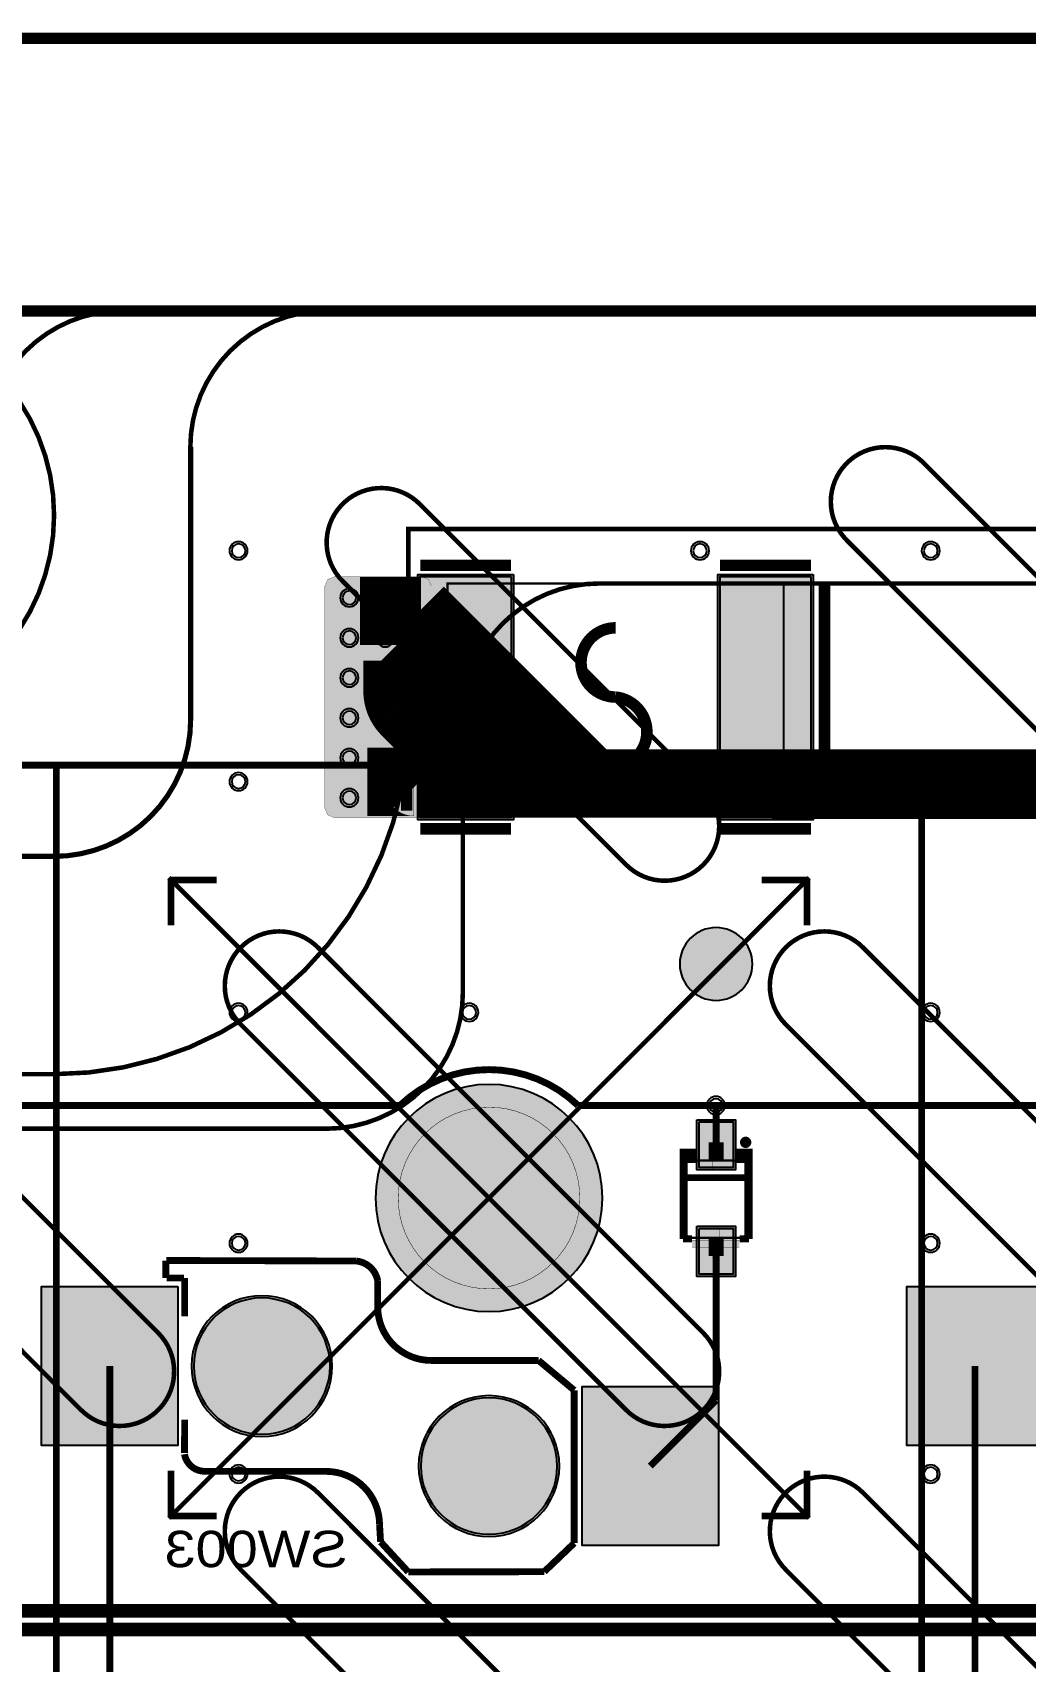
# Model space of a CAD drawing. Header units: millimetres. Extents: x -3 to 238, y -92 to 6.
# Drawn here: x 56.63 to 78.49, y -29.72 to 6.12 of the extents above; entities that cross this region are included whole.
import ezdxf
from ezdxf.enums import TextEntityAlignment as Align

# ---------------------------------------------------------------- set-up
doc = ezdxf.new("R2010")
doc.units = ezdxf.units.MM
doc.header["$MEASUREMENT"] = 0
for name, color, linetype, true_color in [('Board-Outline-Layer', 7, 'Continuous', 0xff00ff), ('Bottom-Layer', 7, 'Continuous', 0x0000ff), ('Bottom-Paste-Mask-Layer', 7, 'Continuous', 0x800000), ('Bottom-Silkscreen-Layer', 7, 'Continuous', 0x66cc33), ('Bottom-Solder-Mask-Layer', 7, 'Continuous', 0xaa00ff), ('Component-Marking-Layer', 7, 'Continuous', 0x66ffcc), ('Component-Shape-Layer', 7, 'Continuous', 0x00cccc), ('Document-Layer', 7, 'Continuous', 0xffffff), ('F.Adhes', 7, 'Continuous', 0x9069e9), ('Hole-Layer', 7, 'Continuous', 0x222222), ('Multi-Layer', 7, 'Continuous', 0xc0c0c0), ('Pin-Floating-Layer', 7, 'Continuous', 0xff99ff), ('Pin-Soldering-Layer', 7, 'Continuous', 0xcc9999), ('Top-Layer', 7, 'Continuous', 0xff0000), ('Top-Paste-Mask-Layer', 7, 'Continuous', 0x808080), ('Top-Solder-Mask-Layer', 7, 'Continuous', 0x800080)]:
    doc.layers.add(name, color=color, linetype=linetype, true_color=true_color)
doc.styles.get("Standard").update_dxf_attribs({"font": 'arial.ttf'})

msp = doc.modelspace()

# ---------------------------------------------------------------- hatches: boundary and pattern name
at = {"layer": 'Bottom-Layer'}
for points in [[(63.062, -10.953), (63.062, -6.053), (63.121, -5.912), (63.262, -5.853), (65.205, -5.853), (65.346, -5.912), (65.405, -6.053), (65.405, -10.953), (65.346, -11.094), (65.205, -11.153), (63.262, -11.153), (63.121, -11.094)], [(67.162, -5.85), (67.162, -11.15), (65.162, -11.15), (65.162, -5.85)], [(73.762, -5.85), (73.762, -11.15), (71.762, -11.15), (71.762, -5.85)], [(70.875, -14.375, 1), (72.475, -14.375, 1)], [(64.175, -19.525, 1), (69.175, -19.525, 1)], [(71.3, -17.852), (72.05, -17.852), (72.05, -18.852), (71.3, -18.852)], [(71.3, -20.198), (72.05, -20.198), (72.05, -21.198), (71.3, -21.198)], [(59.825, -21.475), (59.825, -24.975), (56.825, -24.975), (56.825, -21.475)], [(78.875, -21.475), (78.875, -24.975), (75.875, -24.975), (75.875, -21.475)], [(60.125, -23.225, 1), (63.225, -23.225, 1)], [(65.125, -25.425, 1), (68.225, -25.425, 1)], [(71.725, -23.675), (71.725, -27.175), (68.725, -27.175), (68.725, -23.675)]]:
    msp.add_hatch(color=256, dxfattribs=at).paths.add_polyline_path(points)
at = {"layer": 'Bottom-Paste-Mask-Layer'}
for points in [[(67.162, -5.85), (67.162, -11.15), (65.162, -11.15), (65.162, -5.85)], [(73.762, -5.85), (73.762, -11.15), (71.762, -11.15), (71.762, -5.85)], [(70.875, -14.375, 1), (72.475, -14.375, 1)], [(64.175, -19.525, 1), (69.175, -19.525, 1)], [(71.3, -17.852), (72.05, -17.852), (72.05, -18.852), (71.3, -18.852)], [(71.3, -20.198), (72.05, -20.198), (72.05, -21.198), (71.3, -21.198)], [(59.825, -21.475), (59.825, -24.975), (56.825, -24.975), (56.825, -21.475)], [(78.875, -21.475), (78.875, -24.975), (75.875, -24.975), (75.875, -21.475)], [(60.125, -23.225, 1), (63.225, -23.225, 1)], [(65.125, -25.425, 1), (68.225, -25.425, 1)], [(71.725, -23.675), (71.725, -27.175), (68.725, -27.175), (68.725, -23.675)]]:
    msp.add_hatch(color=256, dxfattribs=at).paths.add_polyline_path(points)
at = {"layer": 'Bottom-Silkscreen-Layer'}
for points in [[(70.873, -18.75), (71.225, -18.75), (71.225, -18.445), (70.873, -18.445)], [(70.873, -18.75), (71.225, -18.75), (71.225, -18.445), (70.873, -18.445)], [(72.478, -18.75), (72.125, -18.75), (72.125, -18.445), (72.478, -18.445)], [(72.478, -18.75), (72.125, -18.75), (72.125, -18.445), (72.478, -18.445)]]:
    msp.add_hatch(color=256, dxfattribs=at).paths.add_polyline_path(points)
at = {"layer": 'Bottom-Solder-Mask-Layer'}
for points in [[(67.213, -5.799), (67.213, -11.201), (65.111, -11.201), (65.111, -5.799)], [(73.813, -5.799), (73.813, -11.201), (71.711, -11.201), (71.711, -5.799)], [(70.875, -14.375, 1), (72.475, -14.375, 1)], [(64.175, -19.525, 1), (69.175, -19.525, 1)], [(71.249, -17.801), (72.101, -17.801), (72.101, -18.903), (71.249, -18.903)], [(71.249, -20.147), (72.101, -20.147), (72.101, -21.249), (71.249, -21.249)], [(59.825, -21.475), (59.825, -24.975), (56.825, -24.975), (56.825, -21.475)], [(78.875, -21.475), (78.875, -24.975), (75.875, -24.975), (75.875, -21.475)], [(60.125, -23.225, 1), (63.225, -23.225, 1)], [(65.125, -25.425, 1), (68.225, -25.425, 1)], [(71.725, -23.675), (71.725, -27.175), (68.725, -27.175), (68.725, -23.675)]]:
    msp.add_hatch(color=256, dxfattribs=at).paths.add_polyline_path(points)
at = {"layer": 'Component-Marking-Layer'}
for points in [[(73.102, -11, 1), (73.222, -11, 1)], [(73.102, -11, 1), (73.222, -11, 1)], [(72.265, -18.3, 1), (72.385, -18.3, 1)], [(72.265, -18.3, 1), (72.385, -18.3, 1)]]:
    msp.add_hatch(color=256, dxfattribs=at).paths.add_polyline_path(points)
at = {"layer": 'Document-Layer'}
for points in [[(71.605, -18.3), (71.761, -18.3), (71.761, -18.924), (71.605, -18.924)], [(71.605, -18.3), (71.761, -18.3), (71.761, -18.924), (71.605, -18.924)], [(71.585, -20.84), (71.741, -20.84), (71.741, -20.216), (71.585, -20.216)], [(71.585, -20.84), (71.741, -20.84), (71.741, -20.216), (71.585, -20.216)], [(71.145, -20.608), (72.185, -20.608), (72.185, -20.452), (71.145, -20.452)], [(71.145, -20.608), (72.185, -20.608), (72.185, -20.452), (71.145, -20.452)]]:
    msp.add_hatch(color=256, dxfattribs=at).paths.add_polyline_path(points)
at = {"layer": 'Hole-Layer'}
for points in [[(70.875, -14.375, 1), (72.475, -14.375, 1)], [(64.175, -19.525, 1), (69.175, -19.525, 1)], [(60.175, -23.225, 1), (63.175, -23.225, 1)], [(65.175, -25.425, 1), (68.175, -25.425, 1)]]:
    msp.add_hatch(color=256, dxfattribs=at).paths.add_polyline_path(points)
at = {"layer": 'Multi-Layer'}
for points in [[(70.875, -14.375, 1), (72.475, -14.375, 1)], [(70.875, -14.375, 1), (72.475, -14.375, 1)], [(70.875, -14.375, 1), (72.475, -14.375, 1)], [(64.175, -19.525, 1), (69.175, -19.525, 1)], [(64.175, -19.525, 1), (69.175, -19.525, 1)], [(64.175, -19.525, 1), (69.175, -19.525, 1)], [(60.125, -23.225, 1), (63.225, -23.225, 1)], [(60.125, -23.225, 1), (63.225, -23.225, 1)], [(60.125, -23.225, 1), (63.225, -23.225, 1)], [(65.125, -25.425, 1), (68.225, -25.425, 1)], [(65.125, -25.425, 1), (68.225, -25.425, 1)], [(65.125, -25.425, 1), (68.225, -25.425, 1)]]:
    msp.add_hatch(color=256, dxfattribs=at).paths.add_polyline_path(points)
at = {"layer": 'Pin-Floating-Layer'}
for points in [[(71.515, -18.71), (71.835, -18.71), (71.835, -18.59), (71.515, -18.59)], [(71.515, -18.71), (71.835, -18.71), (71.835, -18.59), (71.515, -18.59)], [(71.515, -20.51), (71.835, -20.51), (71.835, -20.39), (71.515, -20.39)], [(71.515, -20.51), (71.835, -20.51), (71.835, -20.39), (71.515, -20.39)]]:
    msp.add_hatch(color=256, dxfattribs=at).paths.add_polyline_path(points)
at = {"layer": 'Pin-Soldering-Layer'}
for points in [[(65.762, -11), (67.162, -11), (67.162, -6), (65.762, -6)], [(65.762, -11), (67.162, -11), (67.162, -6), (65.762, -6)], [(73.162, -6), (71.762, -6), (71.762, -11), (73.162, -11)], [(73.162, -6), (71.762, -6), (71.762, -11), (73.162, -11)], [(71.515, -18.6), (71.835, -18.6), (71.835, -18.3), (71.515, -18.3)], [(71.515, -18.6), (71.835, -18.6), (71.835, -18.3), (71.515, -18.3)], [(71.515, -20.8), (71.835, -20.8), (71.835, -20.5), (71.515, -20.5)], [(71.515, -20.8), (71.835, -20.8), (71.835, -20.5), (71.515, -20.5)]]:
    msp.add_hatch(color=256, dxfattribs=at).paths.add_polyline_path(points)
at = {"layer": 'Top-Layer'}
for points in [[(63.062, -10.953), (63.062, -6.053), (63.121, -5.912), (63.262, -5.853), (65.205, -5.853), (65.346, -5.912), (65.405, -6.053), (65.405, -10.953), (65.346, -11.094), (65.205, -11.153), (63.262, -11.153), (63.121, -11.094)], [(70.875, -14.375, 1), (72.475, -14.375, 1)], [(64.175, -19.525, 1), (69.175, -19.525, 1)], [(60.125, -23.225, 1), (63.225, -23.225, 1)], [(65.125, -25.425, 1), (68.225, -25.425, 1)]]:
    msp.add_hatch(color=256, dxfattribs=at).paths.add_polyline_path(points)
at = {"layer": 'Top-Paste-Mask-Layer'}
for points in [[(70.875, -14.375, 1), (72.475, -14.375, 1)], [(64.175, -19.525, 1), (69.175, -19.525, 1)], [(60.125, -23.225, 1), (63.225, -23.225, 1)], [(65.125, -25.425, 1), (68.225, -25.425, 1)]]:
    msp.add_hatch(color=256, dxfattribs=at).paths.add_polyline_path(points)
at = {"layer": 'Top-Solder-Mask-Layer'}
for points in [[(70.875, -14.375, 1), (72.475, -14.375, 1)], [(64.175, -19.525, 1), (69.175, -19.525, 1)], [(60.125, -23.225, 1), (63.225, -23.225, 1)], [(65.125, -25.425, 1), (68.225, -25.425, 1)]]:
    msp.add_hatch(color=256, dxfattribs=at).paths.add_polyline_path(points)

# ---------------------------------------------------------------- linework, layer by layer
at = {"layer": 'Board-Outline-Layer'}
for points, const_width in [([(1.003, 5.997), (114.3, 5.997)], 0.254), ([(0.003, -0.003), (228.598, -0.003)], 0.254), ([(63.099, 0), (98.01, -0.013)], 0.1), ([(60.112, -3), (60.112, -9)], 0.1), ([(57.099, -12.013), (51.099, -12.013)], 0.1)]:
    msp.add_lwpolyline(points, dxfattribs=dict(at, const_width=const_width))
at = {"layer": 'Board-Outline-Layer', "const_width": 0.1}
for points in [[(52.599, 0, -1), (52.599, -9)], [(60.099, -3, -0.414), (63.099, 0)], [(60.112, -9, -0.414), (57.099, -12.013)]]:
    msp.add_lwpolyline(points, format="xyb", dxfattribs=at)
at = {"layer": 'Bottom-Layer', "const_width": 0.00508}
for points in [[(0, -86.191), (0, 0), (228.585, 0), (228.585, -86.191)], [(63.062, -10.953), (63.062, -6.053), (63.121, -5.912), (63.262, -5.853), (65.205, -5.853), (65.346, -5.912), (65.405, -6.053), (65.405, -10.953), (65.346, -11.094), (65.205, -11.153), (63.262, -11.153), (63.121, -11.094)]]:
    msp.add_lwpolyline(points, close=True, dxfattribs=at)
at = {"layer": 'Bottom-Layer'}
for points in [[(67.162, -5.85), (67.162, -11.15), (65.162, -11.15), (65.162, -5.85)], [(73.762, -5.85), (73.762, -11.15), (71.762, -11.15), (71.762, -5.85)], [(71.3, -17.852), (72.05, -17.852), (72.05, -18.852), (71.3, -18.852)], [(71.3, -20.198), (72.05, -20.198), (72.05, -21.198), (71.3, -21.198)], [(59.825, -21.475), (59.825, -24.975), (56.825, -24.975), (56.825, -21.475)], [(78.875, -21.475), (78.875, -24.975), (75.875, -24.975), (75.875, -21.475)], [(71.725, -23.675), (71.725, -27.175), (68.725, -27.175), (68.725, -23.675)]]:
    msp.add_lwpolyline(points, close=True, dxfattribs=at)
for points, const_width in [([(72.914, -10.437), (72.886, -10.409)], 1.5), ([(83.454, -10.437), (72.914, -10.437)], 1.5), ([(71.675, -17.494), (71.67, -17.489)], 0.152), ([(71.675, -18.352), (71.675, -17.494)], 0.152), ([(71.675, -20.698), (71.675, -23.975)], 0.152), ([(58.325, -42.275), (58.325, -23.225)], 0.152), ([(77.375, -23.225), (77.375, -42.275)], 0.152), ([(71.675, -23.975), (70.225, -25.425)], 0.152)]:
    msp.add_lwpolyline(points, dxfattribs=dict(at, const_width=const_width))
for points in [[(70.875, -14.375, 1), (72.475, -14.375, 1)], [(60.125, -23.225, 1), (63.225, -23.225, 1)], [(65.125, -25.425, 1), (68.225, -25.425, 1)]]:
    msp.add_lwpolyline(points, format="xyb", close=True, dxfattribs=at)
msp.add_lwpolyline([(64.175, -19.525, 1), (69.175, -19.525), (69.175, -19.525, 1), (64.175, -19.525)], format="xyb", dxfattribs=at)
at = {"layer": 'Bottom-Paste-Mask-Layer'}
for points in [[(67.162, -5.85), (67.162, -11.15), (65.162, -11.15), (65.162, -5.85)], [(73.762, -5.85), (73.762, -11.15), (71.762, -11.15), (71.762, -5.85)], [(71.3, -17.852), (72.05, -17.852), (72.05, -18.852), (71.3, -18.852)], [(71.3, -20.198), (72.05, -20.198), (72.05, -21.198), (71.3, -21.198)], [(59.825, -21.475), (59.825, -24.975), (56.825, -24.975), (56.825, -21.475)], [(78.875, -21.475), (78.875, -24.975), (75.875, -24.975), (75.875, -21.475)], [(71.725, -23.675), (71.725, -27.175), (68.725, -27.175), (68.725, -23.675)]]:
    msp.add_lwpolyline(points, close=True, dxfattribs=at)
for points in [[(70.875, -14.375, 1), (72.475, -14.375, 1)], [(60.125, -23.225, 1), (63.225, -23.225, 1)], [(65.125, -25.425, 1), (68.225, -25.425, 1)]]:
    msp.add_lwpolyline(points, format="xyb", close=True, dxfattribs=at)
msp.add_lwpolyline([(64.175, -19.525, 1), (69.175, -19.525), (69.175, -19.525, 1), (64.175, -19.525)], format="xyb", dxfattribs=at)
at = {"layer": 'Bottom-Silkscreen-Layer'}
for points, const_width in [([(67.162, -5.6), (65.162, -5.6)], 0.254), ([(67.162, -5.6), (65.162, -5.6)], 0.254), ([(73.762, -5.6), (71.762, -5.6)], 0.254), ([(73.762, -5.6), (71.762, -5.6)], 0.254), ([(64.862, -6), (64.862, -11)], 0.254), ([(64.862, -6), (64.862, -11)], 0.254), ([(74.062, -6), (74.062, -11)], 0.254), ([(74.062, -6), (74.062, -11)], 0.254), ([(67.162, -11.4), (65.162, -11.4)], 0.254), ([(67.162, -11.4), (65.162, -11.4)], 0.254), ([(73.762, -11.4), (71.762, -11.4)], 0.254), ([(73.762, -11.4), (71.762, -11.4)], 0.254), ([(70.949, -18.674), (70.949, -20.426)], 0.152), ([(70.949, -18.674), (70.949, -20.426)], 0.152), ([(72.401, -18.674), (72.401, -20.426)], 0.152), ([(72.401, -18.674), (72.401, -20.426)], 0.152), ([(70.949, -19.078), (72.401, -19.078)], 0.152), ([(70.949, -19.078), (72.401, -19.078)], 0.152), ([(70.949, -20.426), (71.145, -20.426)], 0.152), ([(70.949, -20.426), (71.145, -20.426)], 0.152), ([(72.401, -20.426), (72.195, -20.426)], 0.152), ([(72.401, -20.426), (72.195, -20.426)], 0.152), ([(59.56, -21.287), (59.56, -20.904)], 0.15), ([(59.56, -21.287), (59.56, -20.904)], 0.15), ([(63.754, -20.912), (59.567, -20.9)], 0.15), ([(63.754, -20.912), (59.567, -20.9)], 0.15), ([(59.959, -21.287), (59.577, -21.287)], 0.15), ([(59.959, -21.287), (59.577, -21.287)], 0.15), ([(59.975, -21.287), (59.975, -22.131)], 0.15), ([(59.975, -21.287), (59.975, -22.131)], 0.15), ([(64.225, -21.354), (64.225, -21.925)], 0.15), ([(64.225, -21.354), (64.225, -21.925)], 0.15), ([(67.765, -23.1), (65.4, -23.1)], 0.15), ([(67.765, -23.1), (65.4, -23.1)], 0.15), ([(68.55, -23.756), (67.765, -23.1)], 0.15), ([(68.55, -23.756), (67.765, -23.1)], 0.15), ([(68.55, -23.756), (68.55, -27.121)], 0.15), ([(68.55, -23.756), (68.55, -27.121)], 0.15), ([(59.975, -24.405), (59.969, -25.138)], 0.15), ([(59.975, -24.405), (59.969, -25.138)], 0.15), ([(63.09, -25.542), (60.427, -25.54)], 0.15), ([(63.09, -25.542), (60.427, -25.54)], 0.15), ([(64.265, -26.717), (64.288, -27.094)], 0.15), ([(64.265, -26.717), (64.288, -27.094)], 0.15), ([(64.288, -27.094), (64.897, -27.755)], 0.15), ([(64.288, -27.094), (64.897, -27.755)], 0.15), ([(67.891, -27.75), (68.55, -27.121)], 0.15), ([(67.891, -27.75), (68.55, -27.121)], 0.15), ([(67.891, -27.75), (64.897, -27.755)], 0.15), ([(67.891, -27.75), (64.897, -27.755)], 0.15)]:
    msp.add_lwpolyline(points, dxfattribs=dict(at, const_width=const_width))
for points, const_width in [([(69.462, -6.976, 1), (69.462, -8.5)], 0.254), ([(69.462, -6.976, 1), (69.462, -8.5)], 0.254), ([(69.208, -10.024, 1.057), (69.462, -8.5)], 0.254), ([(69.208, -10.024, 1.057), (69.462, -8.5)], 0.254), ([(63.754, -20.912, -0.338), (64.225, -21.354)], 0.15), ([(63.754, -20.912, -0.338), (64.225, -21.354)], 0.15), ([(65.4, -23.1, -0.414), (64.225, -21.925)], 0.15), ([(65.4, -23.1, -0.414), (64.225, -21.925)], 0.15), ([(60.427, -25.54, -0.369), (59.97, -25.164)], 0.15), ([(60.427, -25.54, -0.369), (59.97, -25.164)], 0.15), ([(63.09, -25.542, -0.414), (64.265, -26.717)], 0.15), ([(63.09, -25.542, -0.414), (64.265, -26.717)], 0.15)]:
    msp.add_lwpolyline(points, format="xyb", dxfattribs=dict(at, const_width=const_width))
at = {"layer": 'Bottom-Silkscreen-Layer', "const_width": 0.00508}
for points in [[(70.873, -18.75), (71.225, -18.75), (71.225, -18.445), (70.873, -18.445)], [(70.873, -18.75), (71.225, -18.75), (71.225, -18.445), (70.873, -18.445)], [(72.478, -18.75), (72.125, -18.75), (72.125, -18.445), (72.478, -18.445)], [(72.478, -18.75), (72.125, -18.75), (72.125, -18.445), (72.478, -18.445)]]:
    msp.add_lwpolyline(points, close=True, dxfattribs=at)
at = {"layer": 'Bottom-Solder-Mask-Layer'}
for points in [[(67.213, -5.799), (67.213, -11.201), (65.111, -11.201), (65.111, -5.799)], [(73.813, -5.799), (73.813, -11.201), (71.711, -11.201), (71.711, -5.799)], [(71.249, -17.801), (72.101, -17.801), (72.101, -18.903), (71.249, -18.903)], [(71.249, -20.147), (72.101, -20.147), (72.101, -21.249), (71.249, -21.249)], [(59.825, -21.475), (59.825, -24.975), (56.825, -24.975), (56.825, -21.475)], [(78.875, -21.475), (78.875, -24.975), (75.875, -24.975), (75.875, -21.475)], [(71.725, -23.675), (71.725, -27.175), (68.725, -27.175), (68.725, -23.675)]]:
    msp.add_lwpolyline(points, close=True, dxfattribs=at)
for points in [[(70.875, -14.375, 1), (72.475, -14.375, 1)], [(60.125, -23.225, 1), (63.225, -23.225, 1)], [(65.125, -25.425, 1), (68.225, -25.425, 1)]]:
    msp.add_lwpolyline(points, format="xyb", close=True, dxfattribs=at)
msp.add_lwpolyline([(64.175, -19.525, 1), (69.175, -19.525), (69.175, -19.525, 1), (64.175, -19.525)], format="xyb", dxfattribs=at)
at = {"layer": 'Component-Marking-Layer', "const_width": 0.129}
msp.add_lwpolyline([(73.102, -11, 1), (73.222, -11, 1)], format="xyb", close=True, dxfattribs=at)
msp.add_lwpolyline([(73.102, -11, 1), (73.222, -11, 1)], format="xyb", close=True, dxfattribs=at)
msp.add_lwpolyline([(72.265, -18.3, 1), (72.385, -18.3), (72.385, -18.3, 1), (72.265, -18.3)], format="xyb", dxfattribs=at)
msp.add_lwpolyline([(72.265, -18.3, 1), (72.385, -18.3), (72.385, -18.3, 1), (72.265, -18.3)], format="xyb", dxfattribs=at)
at = {"layer": 'Component-Shape-Layer', "const_width": 0.0508}
for points in [[(73.162, -6), (65.762, -6), (65.762, -11), (73.162, -11)], [(73.162, -6), (65.762, -6), (65.762, -11), (73.162, -11)], [(71.025, -20.4), (72.325, -20.4), (72.325, -18.7), (71.025, -18.7)], [(71.025, -20.4), (72.325, -20.4), (72.325, -18.7), (71.025, -18.7)]]:
    msp.add_lwpolyline(points, close=True, dxfattribs=at)
at = {"layer": 'Document-Layer'}
for points, const_width in [([(225.6, 0), (63.099, 0, 0.414), (60.099, -3), (60.099, -9, -0.414), (57.099, -12), (19.099, -12, -0.414), (16.099, -9), (16.099, -3, 0.414), (13.099, 0), (3, 0, 0.414), (0, -3), (0, -21, 0.414), (3, -24), (13.099, -24, 0.414), (16.099, -21, -0.414), (19.099, -18), (63.099, -18, 0.414), (66.099, -15), (66.099, -9, -0.414), (69.099, -6), (209.5, -6, -0.414)], 0.1), ([(225.6, -86.2), (3, -86.2, -0.414), (0, -83.2), (0, -3, -0.414), (3, 0), (13.099, 0, -0.414), (16.099, -3), (16.099, -9, 0.414), (19.099, -12), (25.099, -12, 1), (25.099, -9), (23.599, -9, -1), (23.599, 0), (52.599, 0, -1), (52.599, -9), (51.099, -9, 1), (51.099, -12), (57.099, -12, 0.414), (60.099, -9), (60.099, -3, -0.414), (63.099, 0), (185.83, 0)], 0.1), ([(200.55, 0), (58.599, 0, 0.414), (55.599, -3), (55.599, -4.5, -0.414), (52.599, -7.5), (23.599, -7.5, -0.414), (20.599, -4.5), (20.599, -3, 0.414), (17.599, 0), (3, 0, 0.414), (0, -3), (0, -83.2, 0.414), (3, -86.2), (101.8, -86.2, 0.414)], 0.1), ([(64.675, -19.525, 1), (68.675, -19.525), (68.675, -19.525, 1), (64.675, -19.525)], 0.01), ([(64.675, -19.525, 1), (68.675, -19.525), (68.675, -19.525, 1), (64.675, -19.525)], 0.01)]:
    msp.add_lwpolyline(points, format="xyb", dxfattribs=dict(at, const_width=const_width))
at = {"layer": 'Document-Layer', "const_width": 0.1}
for points in [[(0, -83.2), (0, -3, -0.414), (3, 0), (13.099, 0, -0.414), (16.099, -3), (16.099, -9, 0.414), (19.099, -12), (57.099, -12, 0.414), (60.099, -9), (60.099, -3, -0.414), (63.099, 0), (225.6, 0, -0.414), (228.6, -3), (228.6, -83.2, -0.414), (225.6, -86.2), (3, -86.2, -0.414)], [(74.552, -5.049), (81.694, -12.191, 1), (83.391, -10.494), (76.249, -3.351, 1)], [(71.391, -10.494), (65.148, -4.251, 1), (63.451, -5.948), (69.694, -12.191, 1)], [(223.8, -4.8), (223.8, -81.4), (4.8, -81.4), (4.8, -4.8), (11.299, -4.8), (11.299, -9, 0.414), (19.099, -16.8), (25.099, -16.8, 0.801), (27.783, -4.8), (48.416, -4.8, 0.801), (51.099, -16.8), (57.099, -16.8, 0.414), (64.899, -9), (64.899, -4.8), (181.03, -4.8), (181.03, -11.4), (199.97, -11.4), (199.97, -4.8)], [(71.391, -22.494), (62.906, -14.009, 1), (61.209, -15.706), (69.694, -24.191, 1)], [(74.906, -14.009, 1), (73.209, -15.706), (81.694, -24.191, 1), (83.391, -22.494)], [(50.552, -17.049), (57.694, -24.191, 1), (59.391, -22.494), (52.249, -15.352, 1)], [(71.391, -34.494), (62.906, -26.009, 1), (61.209, -27.706), (69.694, -36.191, 1)], [(83.391, -34.494), (74.906, -26.009, 1), (73.209, -27.706), (81.694, -36.191, 1)]]:
    msp.add_lwpolyline(points, format="xyb", close=True, dxfattribs=at)
at = {"layer": 'Document-Layer'}
for points, const_width in [([(38.1, -10), (57.15, -10)], 0.15), ([(38.1, -10), (57.15, -10)], 0.15), ([(57.15, -10), (57.15, -29.05)], 0.15), ([(57.15, -10), (76.2, -10)], 0.15), ([(57.15, -29.05), (57.15, -10)], 0.15), ([(57.15, -10), (57.15, -29.05)], 0.15), ([(57.15, -10), (76.2, -10)], 0.15), ([(57.15, -29.05), (57.15, -10)], 0.15), ([(76.2, -10), (76.2, -29.05)], 0.15), ([(76.2, -10), (95.25, -10)], 0.15), ([(76.2, -29.05), (76.2, -10)], 0.15), ([(76.2, -10), (76.2, -29.05)], 0.15), ([(76.2, -10), (95.25, -10)], 0.15), ([(76.2, -29.05), (76.2, -10)], 0.15), ([(59.625, -12.474), (73.724, -26.574)], 0.1), ([(59.625, -26.574), (73.724, -12.474)], 0.1), ([(59.675, -12.525), (60.675, -12.525)], 0.15), ([(59.675, -13.525), (59.675, -12.525)], 0.15), ([(59.675, -12.525), (60.675, -12.525)], 0.15), ([(59.675, -13.525), (59.675, -12.525)], 0.15), ([(73.675, -12.525), (72.675, -12.525)], 0.15), ([(73.675, -12.525), (72.675, -12.525)], 0.15), ([(73.675, -12.525), (73.675, -13.525)], 0.15), ([(73.675, -12.525), (73.675, -13.525)], 0.15), ([(59.675, -25.525), (59.675, -26.525)], 0.15), ([(59.675, -25.525), (59.675, -26.525)], 0.15), ([(73.675, -26.525), (73.675, -25.525)], 0.15), ([(73.675, -26.525), (73.675, -25.525)], 0.15), ([(59.675, -26.525), (60.675, -26.525)], 0.15), ([(59.675, -26.525), (60.675, -26.525)], 0.15), ([(72.675, -26.525), (73.675, -26.525)], 0.15), ([(72.675, -26.525), (73.675, -26.525)], 0.15), ([(57.15, -29.05), (38.1, -29.05)], 0.15), ([(38.1, -29.05), (57.15, -29.05)], 0.15), ([(57.15, -29.05), (38.1, -29.05)], 0.15), ([(38.1, -29.05), (57.15, -29.05)], 0.15), ([(76.2, -29.05), (57.15, -29.05)], 0.15), ([(57.15, -29.05), (57.15, -48.1)], 0.15), ([(57.15, -29.05), (76.2, -29.05)], 0.15), ([(57.15, -48.1), (57.15, -29.05)], 0.15), ([(76.2, -29.05), (57.15, -29.05)], 0.15), ([(57.15, -29.05), (57.15, -48.1)], 0.15), ([(57.15, -29.05), (76.2, -29.05)], 0.15), ([(57.15, -48.1), (57.15, -29.05)], 0.15), ([(95.25, -29.05), (76.2, -29.05)], 0.15), ([(76.2, -29.05), (76.2, -48.1)], 0.15), ([(76.2, -29.05), (95.25, -29.05)], 0.15), ([(76.2, -48.1), (76.2, -29.05)], 0.15), ([(95.25, -29.05), (76.2, -29.05)], 0.15), ([(76.2, -29.05), (76.2, -48.1)], 0.15), ([(76.2, -29.05), (95.25, -29.05)], 0.15), ([(76.2, -48.1), (76.2, -29.05)], 0.15)]:
    msp.add_lwpolyline(points, dxfattribs=dict(at, const_width=const_width))
at = {"layer": 'Document-Layer', "const_width": 0.00508}
for points in [[(71.605, -18.3), (71.761, -18.3), (71.761, -18.924), (71.605, -18.924)], [(71.605, -18.3), (71.761, -18.3), (71.761, -18.924), (71.605, -18.924)], [(71.585, -20.84), (71.741, -20.84), (71.741, -20.216), (71.585, -20.216)], [(71.585, -20.84), (71.741, -20.84), (71.741, -20.216), (71.585, -20.216)], [(71.145, -20.608), (72.185, -20.608), (72.185, -20.452), (71.145, -20.452)], [(71.145, -20.608), (72.185, -20.608), (72.185, -20.452), (71.145, -20.452)]]:
    msp.add_lwpolyline(points, close=True, dxfattribs=at)
at = {"layer": 'F.Adhes', "const_width": 0.15}
for points in [[(59.675, -25.525), (59.675, -26.525)], [(59.675, -26.525), (59.675, -25.525)], [(59.675, -25.525), (59.675, -26.525)], [(59.675, -26.525), (59.675, -25.525)], [(73.675, -26.525), (73.675, -25.525)], [(73.675, -26.525), (73.675, -25.525)], [(73.675, -26.525), (73.675, -25.525)], [(73.675, -26.525), (73.675, -25.525)], [(59.675, -26.525), (60.675, -26.525)], [(60.675, -26.525), (59.675, -26.525)], [(59.675, -26.525), (60.675, -26.525)], [(60.675, -26.525), (59.675, -26.525)], [(72.675, -26.525), (73.675, -26.525)], [(72.675, -26.525), (73.675, -26.525)], [(72.675, -26.525), (73.675, -26.525)], [(72.675, -26.525), (73.675, -26.525)]]:
    msp.add_lwpolyline(points, dxfattribs=at)
at = {"layer": 'Hole-Layer'}
for points in [[(61.01, -5.28, 1), (61.31, -5.28, 1)], [(71.17, -5.28, 1), (71.47, -5.28, 1)], [(76.25, -5.28, 1), (76.55, -5.28, 1)], [(63.45, -6.314, 1), (63.75, -6.314, 1)], [(64.239, -6.314, 1), (64.539, -6.314, 1)], [(63.45, -7.195, 1), (63.75, -7.195, 1)], [(64.239, -7.195, 1), (64.539, -7.195, 1)], [(63.45, -8.076, 1), (63.75, -8.076, 1)], [(64.239, -8.076, 1), (64.539, -8.076, 1)], [(63.45, -8.957, 1), (63.75, -8.957, 1)], [(64.239, -8.957, 1), (64.539, -8.957, 1)], [(63.45, -9.838, 1), (63.75, -9.838, 1)], [(64.239, -9.838, 1), (64.539, -9.838, 1)], [(61.01, -10.36, 1), (61.31, -10.36, 1)], [(63.45, -10.718, 1), (63.75, -10.718, 1)], [(64.239, -10.718, 1), (64.539, -10.718, 1)], [(70.875, -14.375, 1), (72.475, -14.375, 1)], [(61.01, -15.44, 1), (61.31, -15.44, 1)], [(66.09, -15.44, 1), (66.39, -15.44, 1)], [(76.25, -15.44, 1), (76.55, -15.44, 1)], [(71.52, -17.489, 1), (71.82, -17.489, 1)], [(61.01, -20.52, 1), (61.31, -20.52, 1)], [(76.25, -20.52, 1), (76.55, -20.52, 1)], [(65.175, -25.425, 1), (68.175, -25.425, 1)], [(61.01, -25.6, 1), (61.31, -25.6, 1)], [(76.25, -25.6, 1), (76.55, -25.6, 1)]]:
    msp.add_lwpolyline(points, format="xyb", close=True, dxfattribs=at)
for points in [[(64.175, -19.525, 1), (69.175, -19.525), (69.175, -19.525, 1), (64.175, -19.525)], [(60.175, -23.225, 1), (63.175, -23.225), (63.175, -23.225, 1), (60.175, -23.225)]]:
    msp.add_lwpolyline(points, format="xyb", dxfattribs=at)
at = {"layer": 'Multi-Layer'}
for points in [[(60.96, -5.28, 1), (61.36, -5.28), (61.36, -5.28, 1), (60.96, -5.28)], [(71.12, -5.28, 1), (71.52, -5.28), (71.52, -5.28, 1), (71.12, -5.28)], [(76.2, -5.28, 1), (76.6, -5.28), (76.6, -5.28, 1), (76.2, -5.28)], [(63.4, -6.314, 1), (63.8, -6.314), (63.8, -6.314, 1), (63.4, -6.314)], [(64.189, -6.314, 1), (64.589, -6.314), (64.589, -6.314, 1), (64.189, -6.314)], [(63.4, -7.195, 1), (63.8, -7.195), (63.8, -7.195, 1), (63.4, -7.195)], [(64.189, -7.195, 1), (64.589, -7.195), (64.589, -7.195, 1), (64.189, -7.195)], [(63.4, -8.076, 1), (63.8, -8.076), (63.8, -8.076, 1), (63.4, -8.076)], [(64.189, -8.076, 1), (64.589, -8.076), (64.589, -8.076, 1), (64.189, -8.076)], [(63.4, -8.957, 1), (63.8, -8.957), (63.8, -8.957, 1), (63.4, -8.957)], [(64.189, -8.957, 1), (64.589, -8.957), (64.589, -8.957, 1), (64.189, -8.957)], [(63.4, -9.838, 1), (63.8, -9.838), (63.8, -9.838, 1), (63.4, -9.838)], [(64.189, -9.838, 1), (64.589, -9.838), (64.589, -9.838, 1), (64.189, -9.838)], [(60.96, -10.36, 1), (61.36, -10.36), (61.36, -10.36, 1), (60.96, -10.36)], [(63.4, -10.718, 1), (63.8, -10.718), (63.8, -10.718, 1), (63.4, -10.718)], [(64.189, -10.718, 1), (64.589, -10.718), (64.589, -10.718, 1), (64.189, -10.718)], [(60.96, -15.44, 1), (61.36, -15.44), (61.36, -15.44, 1), (60.96, -15.44)], [(66.04, -15.44, 1), (66.44, -15.44), (66.44, -15.44, 1), (66.04, -15.44)], [(76.2, -15.44, 1), (76.6, -15.44), (76.6, -15.44, 1), (76.2, -15.44)], [(64.175, -19.525, 1), (69.175, -19.525), (69.175, -19.525, 1), (64.175, -19.525)], [(64.175, -19.525, 1), (69.175, -19.525), (69.175, -19.525, 1), (64.175, -19.525)], [(64.175, -19.525, 1), (69.175, -19.525), (69.175, -19.525, 1), (64.175, -19.525)], [(71.47, -17.489, 1), (71.87, -17.489), (71.87, -17.489, 1), (71.47, -17.489)], [(60.96, -20.52, 1), (61.36, -20.52), (61.36, -20.52, 1), (60.96, -20.52)], [(76.2, -20.52, 1), (76.6, -20.52), (76.6, -20.52, 1), (76.2, -20.52)], [(60.96, -25.6, 1), (61.36, -25.6), (61.36, -25.6, 1), (60.96, -25.6)], [(76.2, -25.6, 1), (76.6, -25.6), (76.6, -25.6, 1), (76.2, -25.6)]]:
    msp.add_lwpolyline(points, format="xyb", dxfattribs=at)
for points in [[(70.875, -14.375, 1), (72.475, -14.375, 1)], [(70.875, -14.375, 1), (72.475, -14.375, 1)], [(70.875, -14.375, 1), (72.475, -14.375, 1)], [(60.125, -23.225, 1), (63.225, -23.225, 1)], [(60.125, -23.225, 1), (63.225, -23.225, 1)], [(60.125, -23.225, 1), (63.225, -23.225, 1)], [(65.125, -25.425, 1), (68.225, -25.425, 1)], [(65.125, -25.425, 1), (68.225, -25.425, 1)], [(65.125, -25.425, 1), (68.225, -25.425, 1)]]:
    msp.add_lwpolyline(points, format="xyb", close=True, dxfattribs=at)
at = {"layer": 'Pin-Floating-Layer', "const_width": 0.00508}
for points in [[(71.515, -18.71), (71.835, -18.71), (71.835, -18.59), (71.515, -18.59)], [(71.515, -18.71), (71.835, -18.71), (71.835, -18.59), (71.515, -18.59)], [(71.515, -20.51), (71.835, -20.51), (71.835, -20.39), (71.515, -20.39)], [(71.515, -20.51), (71.835, -20.51), (71.835, -20.39), (71.515, -20.39)]]:
    msp.add_lwpolyline(points, close=True, dxfattribs=at)
at = {"layer": 'Pin-Soldering-Layer', "const_width": 0.00508}
for points in [[(65.762, -11), (67.162, -11), (67.162, -6), (65.762, -6)], [(65.762, -11), (67.162, -11), (67.162, -6), (65.762, -6)], [(73.162, -6), (71.762, -6), (71.762, -11), (73.162, -11)], [(73.162, -6), (71.762, -6), (71.762, -11), (73.162, -11)], [(71.515, -18.6), (71.835, -18.6), (71.835, -18.3), (71.515, -18.3)], [(71.515, -18.6), (71.835, -18.6), (71.835, -18.3), (71.515, -18.3)], [(71.515, -20.8), (71.835, -20.8), (71.835, -20.5), (71.515, -20.5)], [(71.515, -20.8), (71.835, -20.8), (71.835, -20.5), (71.515, -20.5)]]:
    msp.add_lwpolyline(points, close=True, dxfattribs=at)
at = {"layer": 'Top-Layer', "const_width": 0.00508}
for points in [[(0, -86.191), (0, 0), (228.585, 0), (228.585, -86.191)], [(63.062, -10.953), (63.062, -6.053), (63.121, -5.912), (63.262, -5.853), (65.205, -5.853), (65.346, -5.912), (65.405, -6.053), (65.405, -10.953), (65.346, -11.094), (65.205, -11.153), (63.262, -11.153), (63.121, -11.094)]]:
    msp.add_lwpolyline(points, close=True, dxfattribs=at)
at = {"layer": 'Top-Layer'}
for points, const_width in [([(65.151, -6.602), (63.834, -6.602)], 1.5), ([(68.949, -10.401), (65.151, -6.602)], 1.5), ([(67.51, -10.401), (64.555, -7.446)], 1.5), ([(64.657, -8.367), (64.657, -7.701)], 1.5), ([(66.428, -10.401), (64.843, -8.816)], 1.5), ([(63.995, -10.364), (65.02, -10.364)], 1.5), ([(66.428, -10.401), (65.108, -10.401)], 1.5), ([(66.428, -10.401), (67.51, -10.401)], 1.5), ([(67.51, -10.401), (68.949, -10.401)], 1.5), ([(68.949, -10.401), (115.978, -10.401)], 1.5), ([(52.625, -17.489), (64.715, -17.489)], 0.152), ([(68.635, -17.489), (71.67, -17.489)], 0.152), ([(71.67, -17.489), (83.765, -17.489)], 0.152), ([(83.641, -28.614), (38.928, -28.614)], 0.3), ([(134.642, -29.019), (38.761, -29.019)], 0.3)]:
    msp.add_lwpolyline(points, dxfattribs=dict(at, const_width=const_width))
for points, const_width in [([(64.657, -8.367, 0.146), (64.76, -8.714)], 1.5), ([(64.76, -8.714, 0.052), (64.843, -8.816)], 1.5), ([(65.108, -10.401, 0.199), (65.02, -10.364)], 1.5), ([(68.635, -17.489, 0.403), (64.715, -17.489)], 0.152)]:
    msp.add_lwpolyline(points, format="xyb", dxfattribs=dict(at, const_width=const_width))
for points in [[(70.875, -14.375, 1), (72.475, -14.375, 1)], [(60.125, -23.225, 1), (63.225, -23.225, 1)], [(65.125, -25.425, 1), (68.225, -25.425, 1)]]:
    msp.add_lwpolyline(points, format="xyb", close=True, dxfattribs=at)
msp.add_lwpolyline([(64.175, -19.525, 1), (69.175, -19.525), (69.175, -19.525, 1), (64.175, -19.525)], format="xyb", dxfattribs=at)
at = {"layer": 'Top-Paste-Mask-Layer'}
for points in [[(70.875, -14.375, 1), (72.475, -14.375, 1)], [(60.125, -23.225, 1), (63.225, -23.225, 1)], [(65.125, -25.425, 1), (68.225, -25.425, 1)]]:
    msp.add_lwpolyline(points, format="xyb", close=True, dxfattribs=at)
msp.add_lwpolyline([(64.175, -19.525, 1), (69.175, -19.525), (69.175, -19.525, 1), (64.175, -19.525)], format="xyb", dxfattribs=at)
at = {"layer": 'Top-Solder-Mask-Layer'}
for points in [[(70.875, -14.375, 1), (72.475, -14.375, 1)], [(60.125, -23.225, 1), (63.225, -23.225, 1)], [(65.125, -25.425, 1), (68.225, -25.425, 1)]]:
    msp.add_lwpolyline(points, format="xyb", close=True, dxfattribs=at)
msp.add_lwpolyline([(64.175, -19.525, 1), (69.175, -19.525), (69.175, -19.525, 1), (64.175, -19.525)], format="xyb", dxfattribs=at)

# ---------------------------------------------------------------- texts
at = {"layer": 'Bottom-Silkscreen-Layer', "text_generation_flag": 2, "width": 1.1}
msp.add_text('SW003', height=0.8001, dxfattribs=at).set_placement((61.547, -27.25), align=Align.MIDDLE_CENTER)

doc.saveas('drawing.dxf')
